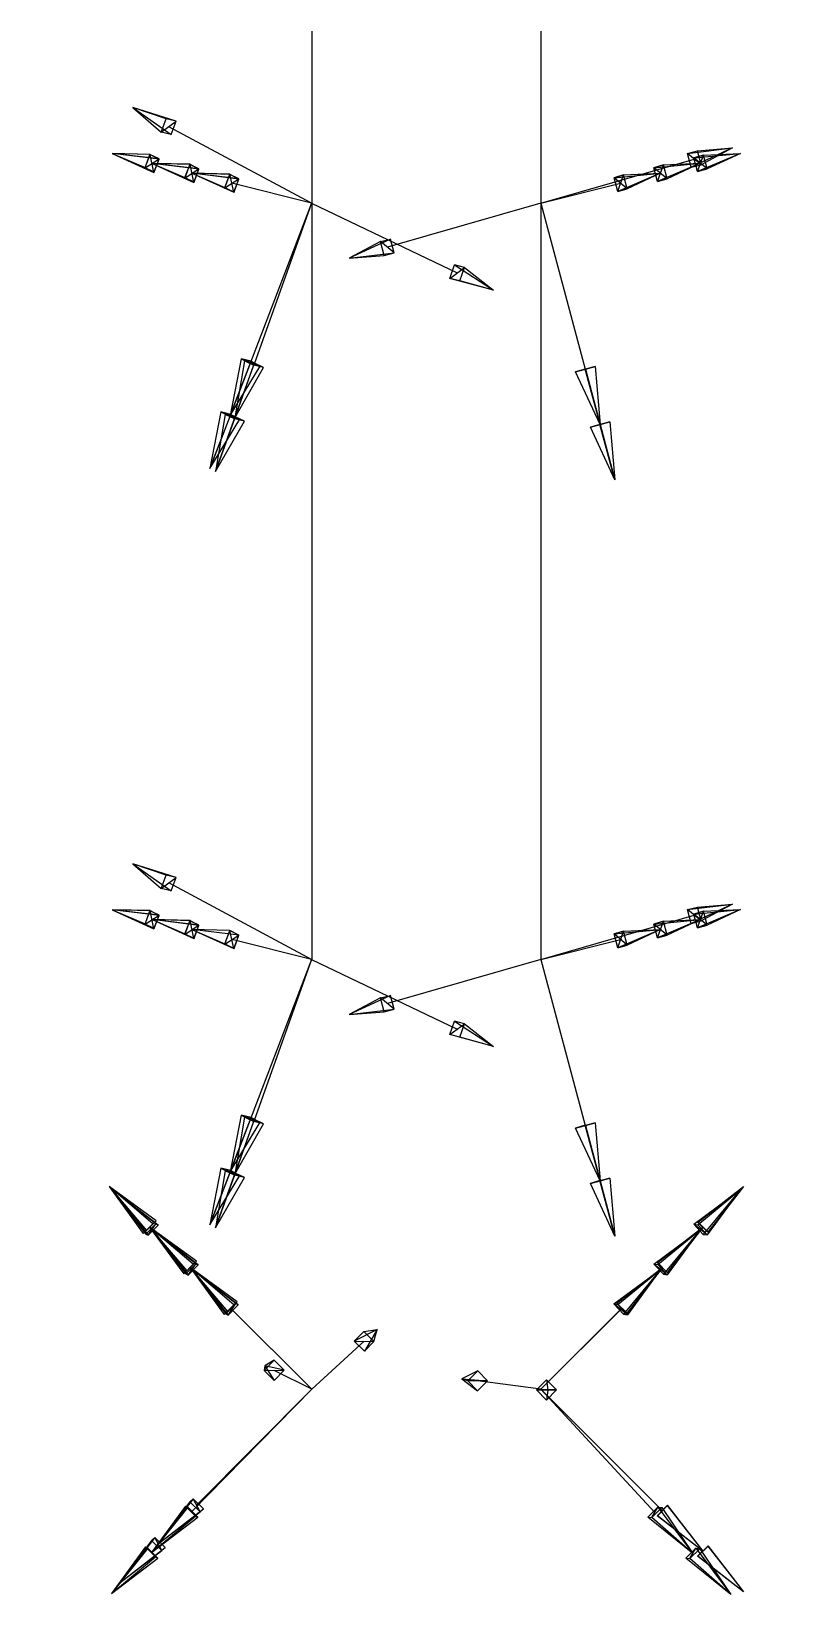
# Model space of a CAD drawing. Header units: millimetres. Extents: x -4314 to 13, y -56 to 57.
# Drawn here: x -2695.8 to -2668.7, y -4.7 to 49.9 of the extents above.
import ezdxf

# ---------------------------------------------------------------- set-up
doc = ezdxf.new("R2010")
doc.units = ezdxf.units.MM
for name, color, linetype in [('AutoDetect_10_9', 1, 'Continuous'), ('AutoDetect_11_13', 1, 'Continuous'), ('AutoDetect_12_14', 1, 'Continuous'), ('AutoDetect_13_10', 1, 'Continuous'), ('AutoDetect_14_11', 1, 'Continuous'), ('AutoDetect_9_8', 1, 'Continuous')]:
    doc.layers.add(name, color=color, linetype=linetype)

# ---------------------------------------------------------------- blocks, each defined once
blk = doc.blocks.new('Kontrollpunkt')
at = {"color": 0}
for q in [(0, 6), (8, 0), (0, 0, 4)]:
    blk.add_line((0, 0), q, dxfattribs=at)
for points in [[(0.25, 8, -0.25), (-0.25, 8, -0.25), (-0.25, 8, 0.25), (0, 10, 0), (-0.25, 8, -0.25), (0.25, 8, 0.25), (0, 10, 0), (0.25, 8, -0.25), (0.25, 8, 0.25), (-0.25, 8, 0.25)], [(0.25, 6, -0.25), (-0.25, 6, -0.25), (-0.25, 6, 0.25), (0, 8, 0), (-0.25, 6, -0.25), (0.25, 6, 0.25), (0, 8, 0), (0.25, 6, -0.25), (0.25, 6, 0.25), (-0.25, 6, 0.25)], [(0.25, 0.25, 4), (-0.25, 0.25, 4), (-0.25, -0.25, 4), (0, 0, 6), (-0.25, 0.25, 4), (0.25, -0.25, 4), (0, 0, 6), (0.25, 0.25, 4), (0.25, -0.25, 4), (-0.25, -0.25, 4)], [(0.25, 0.25, 6), (-0.25, 0.25, 6), (-0.25, -0.25, 6), (0, 0, 8), (-0.25, 0.25, 6), (0.25, -0.25, 6), (0, 0, 8), (0.25, 0.25, 6), (0.25, -0.25, 6), (-0.25, -0.25, 6)], [(0.25, 0.25, 8), (-0.25, 0.25, 8), (-0.25, -0.25, 8), (0, 0, 10), (-0.25, 0.25, 8), (0.25, -0.25, 8), (0, 0, 10), (0.25, 0.25, 8), (0.25, -0.25, 8), (-0.25, -0.25, 8)], [(8, 0.25, -0.25), (8, 0.25, 0.25), (8, -0.25, 0.25), (10, 0, 0), (8, 0.25, 0.25), (8, -0.25, -0.25), (10, 0, 0), (8, 0.25, -0.25), (8, -0.25, -0.25), (8, -0.25, 0.25)]]:
    blk.add_polyline3d(points, dxfattribs=at)

msp = doc.modelspace()

# ---------------------------------------------------------------- linework, layer by layer
at = {"layer": 'AutoDetect_10_9', "color": 1}
msp.add_line((-2686, 2.501, -378.003), (-2686, 2.501, -426.003), dxfattribs=at)
at = {"layer": 'AutoDetect_11_13', "color": 1}
msp.add_line((-2678, 49.9, -441.003), (-2678, 17.501, -441.003), dxfattribs=at)
at = {"layer": 'AutoDetect_12_14', "color": 1}
msp.add_line((-2686, 49.9, -441.003), (-2686, 17.501, -441.003), dxfattribs=at)
at = {"layer": 'AutoDetect_13_10', "color": 1}
msp.add_line((-2678, 49.9, -363.003), (-2678, 17.501, -363.003), dxfattribs=at)
at = {"layer": 'AutoDetect_14_11', "color": 1}
msp.add_line((-2686, 49.9, -363.003), (-2686, 17.501, -363.003), dxfattribs=at)
at = {"layer": 'AutoDetect_9_8', "color": 1}
msp.add_line((-2678, 2.501, -378.003), (-2678, 2.501, -426.003), dxfattribs=at)

# ---------------------------------------------------------------- block references
at = {"layer": 'AutoDetect_10_9', "color": 1, "extrusion": (-0.696364, 0.696364, 0.173648), "rotation": 273.3030353310031}
for p in [(1897.52, -741.768, 1799.59), (1897.52, -749.646, 1798.201)]:
    msp.add_blockref('Kontrollpunkt', p, dxfattribs=at)
at = {"layer": 'AutoDetect_10_9', "color": 1, "extrusion": (-0.707027, 0.707027, -0.015046), "rotation": 251.9855289399772}
msp.add_blockref('Kontrollpunkt', (1897.52, -349.356, 1906.53), dxfattribs=at)
at = {"layer": 'AutoDetect_11_13', "color": 2, "extrusion": (0.696364, 0.173648, 0.696364), "rotation": 91.41777319695942}
for p in [(690.551, 1485.554, -2164.339), (664.936, 1490.002, -2168.923)]:
    msp.add_blockref('Kontrollpunkt', p, dxfattribs=at)
at = {"layer": 'AutoDetect_12_14', "color": 2, "extrusion": (-0.696364, 0.173648, 0.696364), "rotation": 260.0417558167896}
for p in [(607.295, -2138.759, 1570.959), (632.91, -2134.311, 1566.375)]:
    msp.add_blockref('Kontrollpunkt', p, dxfattribs=at)
at = {"layer": 'AutoDetect_13_10', "color": 2, "extrusion": (0.696364, 0.173648, -0.696364), "rotation": 88.5822268030406}
for p in [(690.551, -2062.58, -1604.458), (664.936, -2067.028, -1609.042)]:
    msp.add_blockref('Kontrollpunkt', p, dxfattribs=at)
at = {"layer": 'AutoDetect_14_11', "color": 2, "extrusion": (-0.696364, 0.173648, -0.696364), "rotation": 278.1385729810916}
for p in [(607.295, 1561.733, 2130.84), (632.91, 1557.285, 2126.256)]:
    msp.add_blockref('Kontrollpunkt', p, dxfattribs=at)
at = {"layer": 'AutoDetect_9_8', "color": 1, "extrusion": (0.696364, 0.696364, 0.173648), "rotation": 77.24859307823726}
for p in [(1895.4, -83.134, -1935.707), (1895.4, -91.012, -1937.096)]:
    msp.add_blockref('Kontrollpunkt', p, dxfattribs=at)
at = {"layer": 'AutoDetect_9_8', "color": 1, "extrusion": (0.707027, 0.707027, -0.015046), "rotation": 91.12335423898438}
msp.add_blockref('Kontrollpunkt', (1895.4, -406.426, -1885.962), dxfattribs=at)

doc.saveas('drawing.dxf')
